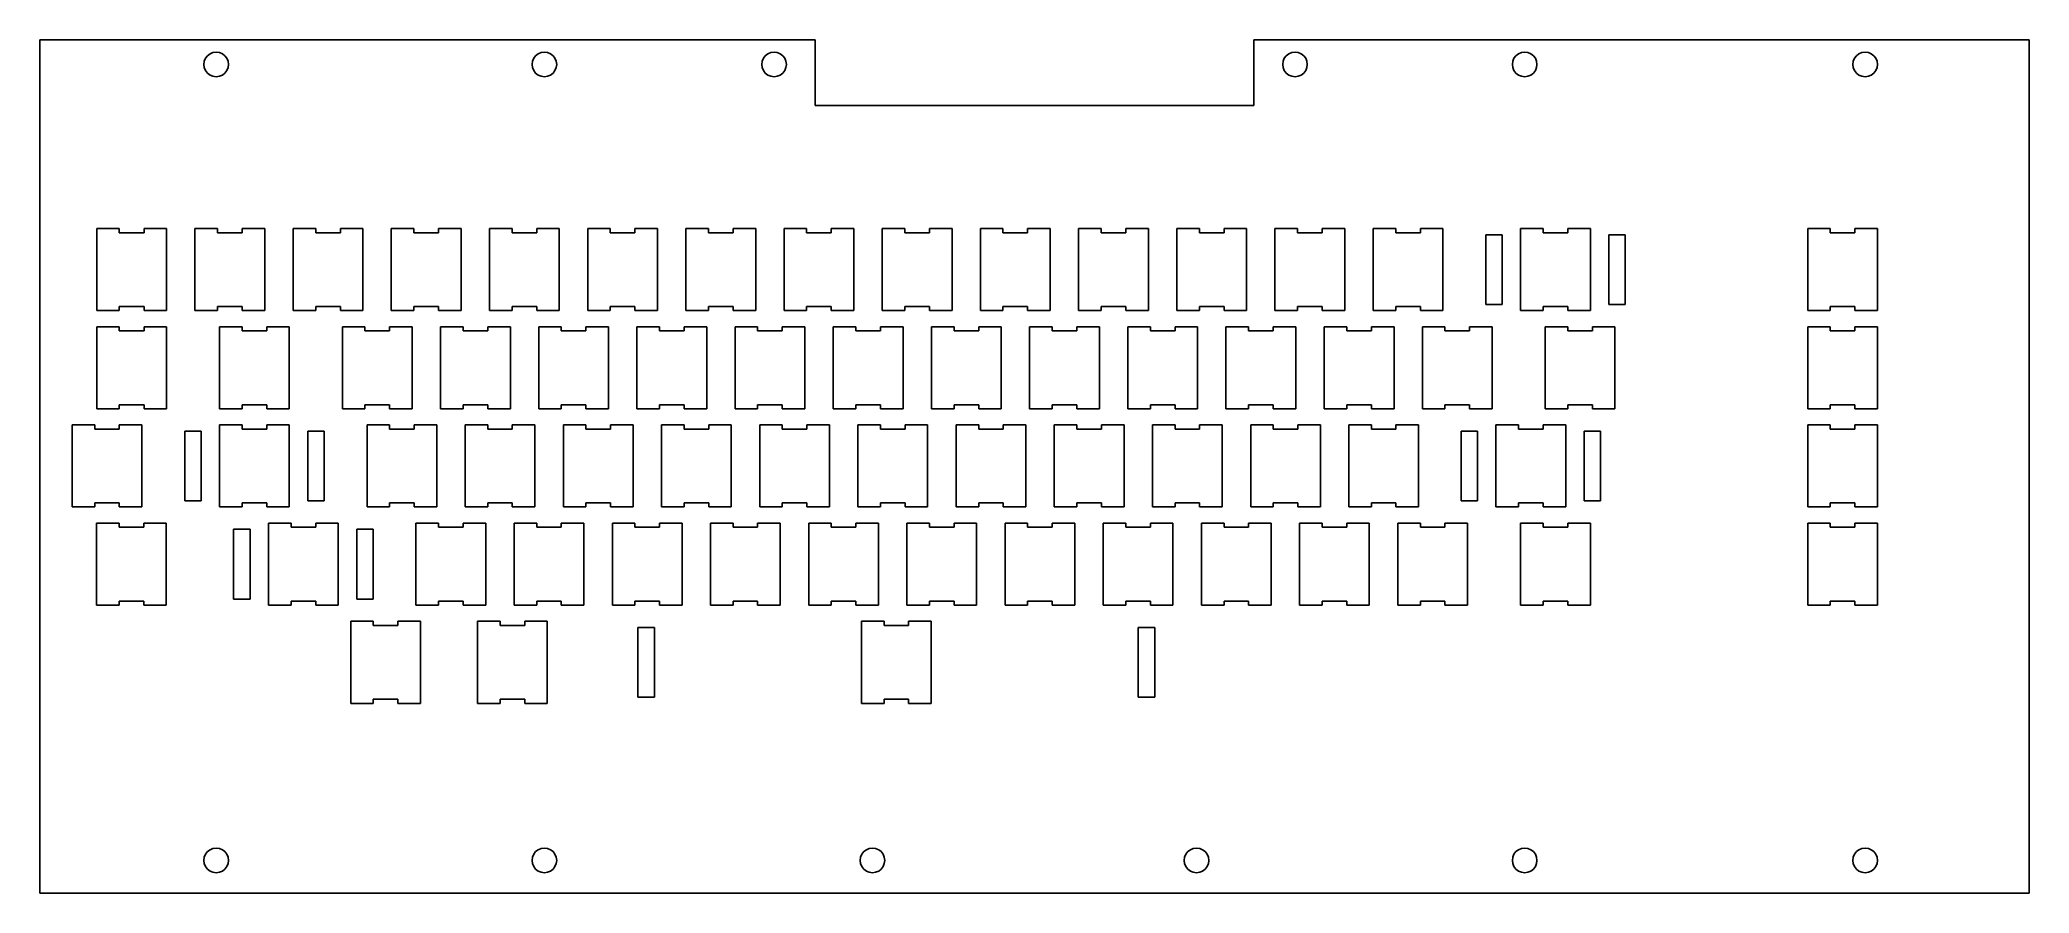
# Model space of a CAD drawing. Extents: x -8.5 to 6.7, y -2.9 to 3.6.
import ezdxf

# ---------------------------------------------------------------- set-up
doc = ezdxf.new("R2010")
doc.units = 0
doc.header["$MEASUREMENT"] = 0
doc.layers.get('0').update_dxf_attribs({"linetype": 'CONTINUOUS'})

msp = doc.modelspace()

# ---------------------------------------------------------------- linework, layer by layer
for p, q in [((-8.469, 3.594), (-8.469, -2.906)), ((-8.469, 3.594), (-2.563, 3.594)), ((-7.172, 3.488), (-7.192, 3.473)), ((-7.15, 3.497), (-7.172, 3.488)), ((-7.125, 3.5), (-7.15, 3.497)), ((-7.101, 3.497), (-7.125, 3.5)), ((-7.078, 3.488), (-7.101, 3.497)), ((-7.059, 3.473), (-7.078, 3.488)), ((-4.672, 3.488), (-4.692, 3.473)), ((-4.65, 3.497), (-4.672, 3.488)), ((-4.625, 3.5), (-4.65, 3.497)), ((-4.601, 3.497), (-4.625, 3.5)), ((-4.578, 3.488), (-4.601, 3.497)), ((-4.559, 3.473), (-4.578, 3.488)), ((-2.922, 3.488), (-2.942, 3.473)), ((-2.9, 3.497), (-2.922, 3.488)), ((-2.875, 3.5), (-2.9, 3.497)), ((-2.851, 3.497), (-2.875, 3.5)), ((-2.828, 3.488), (-2.851, 3.497)), ((-2.809, 3.473), (-2.828, 3.488)), ((-2.563, 3.594), (-2.563, 3.094)), ((0.781, 3.594), (0.781, 3.094)), ((6.687, 3.594), (0.781, 3.594)), ((1.047, 3.488), (1.027, 3.473)), ((1.069, 3.497), (1.047, 3.488)), ((1.094, 3.5), (1.069, 3.497)), ((1.118, 3.497), (1.094, 3.5)), ((1.14, 3.488), (1.118, 3.497)), ((1.16, 3.473), (1.14, 3.488)), ((2.797, 3.488), (2.777, 3.473)), ((2.819, 3.497), (2.797, 3.488)), ((2.844, 3.5), (2.819, 3.497)), ((2.868, 3.497), (2.844, 3.5)), ((2.89, 3.488), (2.868, 3.497)), ((2.91, 3.473), (2.89, 3.488)), ((5.39, 3.488), (5.371, 3.473)), ((5.413, 3.497), (5.39, 3.488)), ((5.437, 3.5), (5.413, 3.497)), ((5.462, 3.497), (5.437, 3.5)), ((5.484, 3.488), (5.462, 3.497)), ((5.504, 3.473), (5.484, 3.488)), ((6.687, -2.906), (6.687, 3.594)), ((-7.216, 3.431), (-7.219, 3.407)), ((-7.219, 3.407), (-7.216, 3.382)), ((-7.206, 3.454), (-7.216, 3.431)), ((-7.216, 3.382), (-7.206, 3.36)), ((-7.192, 3.473), (-7.206, 3.454)), ((-7.206, 3.36), (-7.192, 3.34)), ((-7.192, 3.34), (-7.172, 3.326)), ((-7.078, 3.326), (-7.059, 3.34)), ((-7.044, 3.454), (-7.059, 3.473)), ((-7.059, 3.34), (-7.044, 3.36)), ((-7.035, 3.431), (-7.044, 3.454)), ((-7.044, 3.36), (-7.035, 3.382)), ((-7.031, 3.407), (-7.035, 3.431)), ((-7.035, 3.382), (-7.031, 3.407)), ((-4.716, 3.431), (-4.719, 3.407)), ((-4.719, 3.407), (-4.716, 3.382)), ((-4.706, 3.454), (-4.716, 3.431)), ((-4.716, 3.382), (-4.706, 3.36)), ((-4.692, 3.473), (-4.706, 3.454)), ((-4.706, 3.36), (-4.692, 3.34)), ((-4.692, 3.34), (-4.672, 3.326)), ((-4.578, 3.326), (-4.559, 3.34)), ((-4.544, 3.454), (-4.559, 3.473)), ((-4.559, 3.34), (-4.544, 3.36)), ((-4.535, 3.431), (-4.544, 3.454)), ((-4.544, 3.36), (-4.535, 3.382)), ((-4.531, 3.407), (-4.535, 3.431)), ((-4.535, 3.382), (-4.531, 3.407)), ((-2.966, 3.431), (-2.969, 3.407)), ((-2.969, 3.407), (-2.966, 3.382)), ((-2.956, 3.454), (-2.966, 3.431)), ((-2.966, 3.382), (-2.956, 3.36)), ((-2.942, 3.473), (-2.956, 3.454)), ((-2.956, 3.36), (-2.942, 3.34)), ((-2.942, 3.34), (-2.922, 3.326)), ((-2.828, 3.326), (-2.809, 3.34)), ((-2.794, 3.454), (-2.809, 3.473)), ((-2.809, 3.34), (-2.794, 3.36)), ((-2.785, 3.431), (-2.794, 3.454)), ((-2.794, 3.36), (-2.785, 3.382)), ((-2.781, 3.407), (-2.785, 3.431)), ((-2.785, 3.382), (-2.781, 3.407)), ((1.003, 3.431), (1, 3.407)), ((1, 3.407), (1.003, 3.382)), ((1.012, 3.454), (1.003, 3.431)), ((1.003, 3.382), (1.012, 3.36)), ((1.027, 3.473), (1.012, 3.454)), ((1.012, 3.36), (1.027, 3.34)), ((1.027, 3.34), (1.047, 3.326)), ((1.14, 3.326), (1.16, 3.34)), ((1.175, 3.454), (1.16, 3.473)), ((1.16, 3.34), (1.175, 3.36)), ((1.184, 3.431), (1.175, 3.454)), ((1.175, 3.36), (1.184, 3.382)), ((1.187, 3.407), (1.184, 3.431)), ((1.184, 3.382), (1.187, 3.407)), ((2.753, 3.431), (2.75, 3.407)), ((2.75, 3.407), (2.753, 3.382)), ((2.762, 3.454), (2.753, 3.431)), ((2.753, 3.382), (2.762, 3.36)), ((2.777, 3.473), (2.762, 3.454)), ((2.762, 3.36), (2.777, 3.34)), ((2.777, 3.34), (2.797, 3.326)), ((2.89, 3.326), (2.91, 3.34)), ((2.925, 3.454), (2.91, 3.473)), ((2.91, 3.34), (2.925, 3.36)), ((2.934, 3.431), (2.925, 3.454)), ((2.925, 3.36), (2.934, 3.382)), ((2.937, 3.407), (2.934, 3.431)), ((2.934, 3.382), (2.937, 3.407)), ((5.347, 3.431), (5.344, 3.407)), ((5.344, 3.407), (5.347, 3.382)), ((5.356, 3.454), (5.347, 3.431)), ((5.347, 3.382), (5.356, 3.36)), ((5.371, 3.473), (5.356, 3.454)), ((5.356, 3.36), (5.371, 3.34)), ((5.371, 3.34), (5.39, 3.326)), ((5.484, 3.326), (5.504, 3.34)), ((5.518, 3.454), (5.504, 3.473)), ((5.504, 3.34), (5.518, 3.36)), ((5.528, 3.431), (5.518, 3.454)), ((5.518, 3.36), (5.528, 3.382)), ((5.531, 3.407), (5.528, 3.431)), ((5.528, 3.382), (5.531, 3.407)), ((-7.172, 3.326), (-7.15, 3.316)), ((-7.15, 3.316), (-7.125, 3.313)), ((-7.125, 3.313), (-7.101, 3.316)), ((-7.101, 3.316), (-7.078, 3.326)), ((-4.672, 3.326), (-4.65, 3.316)), ((-4.65, 3.316), (-4.625, 3.313)), ((-4.625, 3.313), (-4.601, 3.316)), ((-4.601, 3.316), (-4.578, 3.326)), ((-2.922, 3.326), (-2.9, 3.316)), ((-2.9, 3.316), (-2.875, 3.313)), ((-2.875, 3.313), (-2.851, 3.316)), ((-2.851, 3.316), (-2.828, 3.326)), ((1.047, 3.326), (1.069, 3.316)), ((1.069, 3.316), (1.094, 3.313)), ((1.094, 3.313), (1.118, 3.316)), ((1.118, 3.316), (1.14, 3.326)), ((2.797, 3.326), (2.819, 3.316)), ((2.819, 3.316), (2.844, 3.313)), ((2.844, 3.313), (2.868, 3.316)), ((2.868, 3.316), (2.89, 3.326)), ((5.39, 3.326), (5.413, 3.316)), ((5.413, 3.316), (5.437, 3.313)), ((5.437, 3.313), (5.462, 3.316)), ((5.462, 3.316), (5.484, 3.326)), ((0.781, 3.094), (-2.563, 3.094)), ((-8.035, 2.157), (-7.863, 2.157)), ((-8.035, 1.532), (-8.035, 2.157)), ((-7.863, 2.125), (-7.863, 2.157)), ((-7.675, 2.125), (-7.863, 2.125)), ((-7.675, 2.125), (-7.675, 2.157)), ((-7.675, 2.157), (-7.503, 2.157)), ((-7.503, 2.157), (-7.503, 1.532)), ((-7.287, 1.532), (-7.287, 2.157)), ((-7.287, 2.157), (-7.115, 2.157)), ((-7.115, 2.125), (-7.115, 2.157)), ((-6.927, 2.125), (-7.115, 2.125)), ((-6.927, 2.125), (-6.927, 2.157)), ((-6.927, 2.157), (-6.755, 2.157)), ((-6.755, 2.157), (-6.755, 1.532)), ((-6.539, 2.157), (-6.367, 2.157)), ((-6.539, 1.532), (-6.539, 2.157)), ((-6.367, 2.125), (-6.367, 2.157)), ((-6.179, 2.125), (-6.367, 2.125)), ((-6.179, 2.125), (-6.179, 2.157)), ((-6.179, 2.157), (-6.007, 2.157)), ((-6.007, 2.157), (-6.007, 1.532)), ((-5.791, 1.532), (-5.791, 2.157)), ((-5.791, 2.157), (-5.619, 2.157)), ((-5.619, 2.125), (-5.619, 2.157)), ((-5.431, 2.125), (-5.619, 2.125)), ((-5.431, 2.125), (-5.431, 2.157)), ((-5.431, 2.157), (-5.259, 2.157)), ((-5.259, 2.157), (-5.259, 1.532)), ((-5.043, 1.532), (-5.043, 2.157)), ((-5.043, 2.157), (-4.871, 2.157)), ((-4.871, 2.125), (-4.871, 2.157)), ((-4.683, 2.125), (-4.871, 2.125)), ((-4.683, 2.125), (-4.683, 2.157)), ((-4.683, 2.157), (-4.511, 2.157)), ((-4.511, 2.157), (-4.511, 1.532)), ((-4.295, 1.532), (-4.295, 2.157)), ((-4.295, 2.157), (-4.123, 2.157)), ((-4.123, 2.125), (-4.123, 2.157)), ((-3.935, 2.125), (-4.123, 2.125)), ((-3.935, 2.157), (-3.763, 2.157)), ((-3.935, 2.125), (-3.935, 2.157)), ((-3.763, 2.157), (-3.763, 1.532)), ((-3.547, 1.532), (-3.547, 2.157)), ((-3.547, 2.157), (-3.375, 2.157)), ((-3.375, 2.125), (-3.375, 2.157)), ((-3.187, 2.125), (-3.375, 2.125)), ((-3.187, 2.157), (-3.015, 2.157)), ((-3.187, 2.125), (-3.187, 2.157)), ((-3.015, 2.157), (-3.015, 1.532)), ((-2.799, 1.532), (-2.799, 2.157)), ((-2.799, 2.157), (-2.627, 2.157)), ((-2.627, 2.125), (-2.627, 2.157)), ((-2.439, 2.125), (-2.627, 2.125)), ((-2.439, 2.125), (-2.439, 2.157)), ((-2.439, 2.157), (-2.267, 2.157)), ((-2.267, 2.157), (-2.267, 1.532)), ((-2.051, 1.532), (-2.051, 2.157)), ((-2.051, 2.157), (-1.879, 2.157)), ((-1.879, 2.125), (-1.879, 2.157)), ((-1.691, 2.125), (-1.879, 2.125)), ((-1.691, 2.157), (-1.519, 2.157)), ((-1.691, 2.125), (-1.691, 2.157)), ((-1.519, 2.157), (-1.519, 1.532)), ((-1.303, 1.532), (-1.303, 2.157)), ((-1.303, 2.157), (-1.131, 2.157)), ((-1.131, 2.125), (-1.131, 2.157)), ((-0.943, 2.125), (-1.131, 2.125)), ((-0.943, 2.157), (-0.771, 2.157)), ((-0.943, 2.125), (-0.943, 2.157)), ((-0.771, 2.157), (-0.771, 1.532)), ((-0.555, 2.157), (-0.383, 2.157)), ((-0.555, 1.532), (-0.555, 2.157)), ((-0.383, 2.125), (-0.383, 2.157)), ((-0.195, 2.125), (-0.383, 2.125)), ((-0.195, 2.125), (-0.195, 2.157)), ((-0.195, 2.157), (-0.023, 2.157)), ((-0.023, 2.157), (-0.023, 1.532)), ((0.193, 1.532), (0.193, 2.157)), ((0.193, 2.157), (0.365, 2.157)), ((0.365, 2.125), (0.365, 2.157)), ((0.553, 2.125), (0.365, 2.125)), ((0.553, 2.125), (0.553, 2.157)), ((0.553, 2.157), (0.725, 2.157)), ((0.725, 2.157), (0.725, 1.532)), ((0.941, 1.532), (0.941, 2.157)), ((0.941, 2.157), (1.113, 2.157)), ((1.113, 2.125), (1.113, 2.157)), ((1.301, 2.125), (1.113, 2.125)), ((1.301, 2.157), (1.473, 2.157)), ((1.301, 2.125), (1.301, 2.157)), ((1.473, 2.157), (1.473, 1.532)), ((1.689, 1.532), (1.689, 2.157)), ((1.689, 2.157), (1.861, 2.157)), ((1.861, 2.125), (1.861, 2.157)), ((2.049, 2.125), (1.861, 2.125)), ((2.049, 2.125), (2.049, 2.157)), ((2.049, 2.157), (2.221, 2.157)), ((2.221, 2.157), (2.221, 1.532)), ((2.812, 1.532), (2.812, 2.157)), ((2.812, 2.157), (2.984, 2.157)), ((2.984, 2.125), (2.984, 2.157)), ((3.172, 2.125), (2.984, 2.125)), ((3.172, 2.125), (3.172, 2.157)), ((3.172, 2.157), (3.344, 2.157)), ((3.344, 2.157), (3.344, 1.532)), ((5, 2.157), (5.172, 2.157)), ((5, 1.532), (5, 2.157)), ((5.172, 2.125), (5.172, 2.157)), ((5.359, 2.125), (5.172, 2.125)), ((5.359, 2.125), (5.359, 2.157)), ((5.359, 2.157), (5.531, 2.157)), ((5.531, 2.157), (5.531, 1.532)), ((2.547, 2.11), (2.547, 1.579)), ((2.672, 2.11), (2.547, 2.11)), ((2.672, 1.579), (2.672, 2.11)), ((3.484, 2.11), (3.484, 1.579)), ((3.609, 2.11), (3.484, 2.11)), ((3.609, 1.579), (3.609, 2.11)), ((-7.863, 1.532), (-8.035, 1.532)), ((-7.863, 1.563), (-7.675, 1.563)), ((-7.863, 1.563), (-7.863, 1.532)), ((-7.675, 1.563), (-7.675, 1.532)), ((-7.503, 1.532), (-7.675, 1.532)), ((-7.115, 1.532), (-7.287, 1.532)), ((-7.115, 1.563), (-7.115, 1.532)), ((-7.115, 1.563), (-6.927, 1.563)), ((-6.927, 1.563), (-6.927, 1.532)), ((-6.755, 1.532), (-6.927, 1.532)), ((-6.367, 1.532), (-6.539, 1.532)), ((-6.367, 1.563), (-6.367, 1.532)), ((-6.367, 1.563), (-6.179, 1.563)), ((-6.179, 1.563), (-6.179, 1.532)), ((-6.007, 1.532), (-6.179, 1.532)), ((-5.619, 1.532), (-5.791, 1.532)), ((-5.619, 1.563), (-5.431, 1.563)), ((-5.619, 1.563), (-5.619, 1.532)), ((-5.431, 1.563), (-5.431, 1.532)), ((-5.259, 1.532), (-5.431, 1.532)), ((-4.871, 1.532), (-5.043, 1.532)), ((-4.871, 1.563), (-4.683, 1.563)), ((-4.871, 1.563), (-4.871, 1.532)), ((-4.683, 1.563), (-4.683, 1.532)), ((-4.511, 1.532), (-4.683, 1.532)), ((-4.123, 1.532), (-4.295, 1.532)), ((-4.123, 1.563), (-3.935, 1.563)), ((-4.123, 1.563), (-4.123, 1.532)), ((-3.935, 1.563), (-3.935, 1.532)), ((-3.763, 1.532), (-3.935, 1.532)), ((-3.375, 1.532), (-3.547, 1.532)), ((-3.375, 1.563), (-3.187, 1.563)), ((-3.375, 1.563), (-3.375, 1.532)), ((-3.187, 1.563), (-3.187, 1.532)), ((-3.015, 1.532), (-3.187, 1.532)), ((-2.627, 1.532), (-2.799, 1.532)), ((-2.627, 1.563), (-2.439, 1.563)), ((-2.627, 1.563), (-2.627, 1.532)), ((-2.439, 1.563), (-2.439, 1.532)), ((-2.267, 1.532), (-2.439, 1.532)), ((-1.879, 1.532), (-2.051, 1.532)), ((-1.879, 1.563), (-1.879, 1.532)), ((-1.879, 1.563), (-1.691, 1.563)), ((-1.691, 1.563), (-1.691, 1.532)), ((-1.519, 1.532), (-1.691, 1.532)), ((-1.131, 1.532), (-1.303, 1.532)), ((-1.131, 1.563), (-0.943, 1.563)), ((-1.131, 1.563), (-1.131, 1.532)), ((-0.943, 1.563), (-0.943, 1.532)), ((-0.771, 1.532), (-0.943, 1.532)), ((-0.383, 1.532), (-0.555, 1.532)), ((-0.383, 1.563), (-0.195, 1.563)), ((-0.383, 1.563), (-0.383, 1.532)), ((-0.195, 1.563), (-0.195, 1.532)), ((-0.023, 1.532), (-0.195, 1.532)), ((0.365, 1.532), (0.193, 1.532)), ((0.365, 1.563), (0.553, 1.563)), ((0.365, 1.563), (0.365, 1.532)), ((0.553, 1.563), (0.553, 1.532)), ((0.725, 1.532), (0.553, 1.532)), ((1.113, 1.532), (0.941, 1.532)), ((1.113, 1.563), (1.301, 1.563)), ((1.113, 1.563), (1.113, 1.532)), ((1.301, 1.563), (1.301, 1.532)), ((1.473, 1.532), (1.301, 1.532)), ((1.861, 1.532), (1.689, 1.532)), ((1.861, 1.563), (1.861, 1.532)), ((1.861, 1.563), (2.049, 1.563)), ((2.049, 1.563), (2.049, 1.532)), ((2.221, 1.532), (2.049, 1.532)), ((2.547, 1.579), (2.672, 1.579)), ((2.984, 1.532), (2.812, 1.532)), ((2.984, 1.563), (3.172, 1.563)), ((2.984, 1.563), (2.984, 1.532)), ((3.172, 1.563), (3.172, 1.532)), ((3.344, 1.532), (3.172, 1.532)), ((3.484, 1.579), (3.609, 1.579)), ((5.172, 1.532), (5, 1.532)), ((5.172, 1.563), (5.172, 1.532)), ((5.172, 1.563), (5.359, 1.563)), ((5.359, 1.563), (5.359, 1.532)), ((5.531, 1.532), (5.359, 1.532)), ((-8.035, 1.409), (-7.863, 1.409)), ((-8.035, 0.784), (-8.035, 1.409)), ((-7.863, 1.377), (-7.863, 1.409)), ((-7.675, 1.377), (-7.863, 1.377)), ((-7.675, 1.377), (-7.675, 1.409)), ((-7.675, 1.409), (-7.503, 1.409)), ((-7.503, 1.409), (-7.503, 0.784)), ((-7.099, 1.409), (-6.927, 1.409)), ((-7.099, 0.784), (-7.099, 1.409)), ((-6.927, 1.377), (-6.927, 1.409)), ((-6.74, 1.377), (-6.927, 1.377)), ((-6.74, 1.409), (-6.568, 1.409)), ((-6.74, 1.377), (-6.74, 1.409)), ((-6.568, 1.409), (-6.568, 0.784)), ((-6.164, 0.784), (-6.164, 1.409)), ((-6.164, 1.409), (-5.992, 1.409)), ((-5.992, 1.377), (-5.992, 1.409)), ((-5.804, 1.377), (-5.992, 1.377)), ((-5.804, 1.377), (-5.804, 1.409)), ((-5.804, 1.409), (-5.632, 1.409)), ((-5.632, 1.409), (-5.632, 0.784)), ((-5.416, 0.784), (-5.416, 1.409)), ((-5.416, 1.409), (-5.244, 1.409)), ((-5.244, 1.377), (-5.244, 1.409)), ((-5.056, 1.377), (-5.244, 1.377)), ((-5.056, 1.377), (-5.056, 1.409)), ((-5.056, 1.409), (-4.884, 1.409)), ((-4.884, 1.409), (-4.884, 0.784)), ((-4.668, 0.784), (-4.668, 1.409)), ((-4.668, 1.409), (-4.496, 1.409)), ((-4.496, 1.377), (-4.496, 1.409)), ((-4.308, 1.377), (-4.496, 1.377)), ((-4.308, 1.377), (-4.308, 1.409)), ((-4.308, 1.409), (-4.136, 1.409)), ((-4.136, 1.409), (-4.136, 0.784)), ((-3.92, 0.784), (-3.92, 1.409)), ((-3.92, 1.409), (-3.748, 1.409)), ((-3.748, 1.377), (-3.748, 1.409)), ((-3.56, 1.377), (-3.748, 1.377)), ((-3.56, 1.409), (-3.388, 1.409)), ((-3.56, 1.377), (-3.56, 1.409)), ((-3.388, 1.409), (-3.388, 0.784)), ((-3.172, 0.784), (-3.172, 1.409)), ((-3.172, 1.409), (-3, 1.409)), ((-3, 1.377), (-3, 1.409)), ((-2.812, 1.377), (-3, 1.377)), ((-2.812, 1.377), (-2.812, 1.409)), ((-2.812, 1.409), (-2.64, 1.409)), ((-2.64, 1.409), (-2.64, 0.784)), ((-2.424, 0.784), (-2.424, 1.409)), ((-2.424, 1.409), (-2.252, 1.409)), ((-2.252, 1.377), (-2.252, 1.409)), ((-2.064, 1.377), (-2.252, 1.377)), ((-2.064, 1.377), (-2.064, 1.409)), ((-2.064, 1.409), (-1.892, 1.409)), ((-1.892, 1.409), (-1.892, 0.784)), ((-1.676, 1.409), (-1.504, 1.409)), ((-1.676, 0.784), (-1.676, 1.409)), ((-1.504, 1.377), (-1.504, 1.409)), ((-1.316, 1.377), (-1.504, 1.377)), ((-1.316, 1.377), (-1.316, 1.409)), ((-1.316, 1.409), (-1.144, 1.409)), ((-1.144, 1.409), (-1.144, 0.784)), ((-0.928, 0.784), (-0.928, 1.409)), ((-0.928, 1.409), (-0.756, 1.409)), ((-0.756, 1.377), (-0.756, 1.409)), ((-0.568, 1.377), (-0.756, 1.377)), ((-0.568, 1.377), (-0.568, 1.409)), ((-0.568, 1.409), (-0.396, 1.409)), ((-0.396, 1.409), (-0.396, 0.784)), ((-0.18, 0.784), (-0.18, 1.409)), ((-0.18, 1.409), (-0.008, 1.409)), ((-0.008, 1.377), (-0.008, 1.409)), ((0.18, 1.377), (-0.008, 1.377)), ((0.18, 1.377), (0.18, 1.409)), ((0.18, 1.409), (0.352, 1.409)), ((0.352, 1.409), (0.352, 0.784)), ((0.568, 0.784), (0.568, 1.409)), ((0.568, 1.409), (0.74, 1.409)), ((0.74, 1.377), (0.74, 1.409)), ((0.928, 1.377), (0.74, 1.377)), ((0.928, 1.377), (0.928, 1.409)), ((0.928, 1.409), (1.1, 1.409)), ((1.1, 1.409), (1.1, 0.784)), ((1.316, 0.784), (1.316, 1.409)), ((1.316, 1.409), (1.488, 1.409)), ((1.488, 1.377), (1.488, 1.409)), ((1.676, 1.377), (1.488, 1.377)), ((1.676, 1.409), (1.848, 1.409)), ((1.676, 1.377), (1.676, 1.409)), ((1.848, 1.409), (1.848, 0.784)), ((2.064, 0.784), (2.064, 1.409)), ((2.064, 1.409), (2.236, 1.409)), ((2.236, 1.377), (2.236, 1.409)), ((2.424, 1.377), (2.236, 1.377)), ((2.424, 1.409), (2.596, 1.409)), ((2.424, 1.377), (2.424, 1.409)), ((2.596, 1.409), (2.596, 0.784)), ((3, 1.409), (3.172, 1.409)), ((3, 0.784), (3, 1.409)), ((3.172, 1.377), (3.172, 1.409)), ((3.359, 1.377), (3.172, 1.377)), ((3.359, 1.377), (3.359, 1.409)), ((3.359, 1.409), (3.531, 1.409)), ((3.531, 1.409), (3.531, 0.784)), ((5, 1.409), (5.172, 1.409)), ((5, 0.784), (5, 1.409)), ((5.172, 1.377), (5.172, 1.409)), ((5.359, 1.377), (5.172, 1.377)), ((5.359, 1.377), (5.359, 1.409)), ((5.359, 1.409), (5.531, 1.409)), ((5.531, 1.409), (5.531, 0.784)), ((-7.863, 0.784), (-8.035, 0.784)), ((-7.863, 0.815), (-7.863, 0.784)), ((-7.863, 0.815), (-7.675, 0.815)), ((-7.675, 0.815), (-7.675, 0.784)), ((-7.503, 0.784), (-7.675, 0.784)), ((-6.927, 0.784), (-7.099, 0.784)), ((-6.927, 0.815), (-6.927, 0.784)), ((-6.927, 0.815), (-6.74, 0.815)), ((-6.74, 0.815), (-6.74, 0.784)), ((-6.568, 0.784), (-6.74, 0.784)), ((-5.992, 0.784), (-6.164, 0.784)), ((-5.992, 0.815), (-5.992, 0.784)), ((-5.992, 0.815), (-5.804, 0.815)), ((-5.804, 0.815), (-5.804, 0.784)), ((-5.632, 0.784), (-5.804, 0.784)), ((-5.244, 0.784), (-5.416, 0.784)), ((-5.244, 0.815), (-5.056, 0.815)), ((-5.244, 0.815), (-5.244, 0.784)), ((-5.056, 0.815), (-5.056, 0.784)), ((-4.884, 0.784), (-5.056, 0.784)), ((-4.496, 0.784), (-4.668, 0.784)), ((-4.496, 0.815), (-4.308, 0.815)), ((-4.496, 0.815), (-4.496, 0.784)), ((-4.308, 0.815), (-4.308, 0.784)), ((-4.136, 0.784), (-4.308, 0.784)), ((-3.748, 0.784), (-3.92, 0.784)), ((-3.748, 0.815), (-3.748, 0.784)), ((-3.748, 0.815), (-3.56, 0.815)), ((-3.56, 0.815), (-3.56, 0.784)), ((-3.388, 0.784), (-3.56, 0.784)), ((-3, 0.784), (-3.172, 0.784)), ((-3, 0.815), (-2.812, 0.815)), ((-3, 0.815), (-3, 0.784)), ((-2.812, 0.815), (-2.812, 0.784)), ((-2.64, 0.784), (-2.812, 0.784)), ((-2.252, 0.784), (-2.424, 0.784)), ((-2.252, 0.815), (-2.064, 0.815)), ((-2.252, 0.815), (-2.252, 0.784)), ((-2.064, 0.815), (-2.064, 0.784)), ((-1.892, 0.784), (-2.064, 0.784)), ((-1.504, 0.784), (-1.676, 0.784)), ((-1.504, 0.815), (-1.316, 0.815)), ((-1.504, 0.815), (-1.504, 0.784)), ((-1.316, 0.815), (-1.316, 0.784)), ((-1.144, 0.784), (-1.316, 0.784)), ((-0.756, 0.784), (-0.928, 0.784)), ((-0.756, 0.815), (-0.568, 0.815)), ((-0.756, 0.815), (-0.756, 0.784)), ((-0.568, 0.815), (-0.568, 0.784)), ((-0.396, 0.784), (-0.568, 0.784)), ((-0.008, 0.784), (-0.18, 0.784)), ((-0.008, 0.815), (-0.008, 0.784)), ((-0.008, 0.815), (0.18, 0.815)), ((0.18, 0.815), (0.18, 0.784)), ((0.352, 0.784), (0.18, 0.784)), ((0.74, 0.784), (0.568, 0.784)), ((0.74, 0.815), (0.928, 0.815)), ((0.74, 0.815), (0.74, 0.784)), ((0.928, 0.815), (0.928, 0.784)), ((1.1, 0.784), (0.928, 0.784)), ((1.488, 0.784), (1.316, 0.784)), ((1.488, 0.815), (1.676, 0.815)), ((1.488, 0.815), (1.488, 0.784)), ((1.676, 0.815), (1.676, 0.784)), ((1.848, 0.784), (1.676, 0.784)), ((2.236, 0.784), (2.064, 0.784)), ((2.236, 0.815), (2.236, 0.784)), ((2.424, 0.815), (2.236, 0.815)), ((2.424, 0.815), (2.424, 0.784)), ((2.596, 0.784), (2.424, 0.784)), ((3.172, 0.784), (3, 0.784)), ((3.172, 0.815), (3.172, 0.784)), ((3.172, 0.815), (3.359, 0.815)), ((3.359, 0.815), (3.359, 0.784)), ((3.531, 0.784), (3.359, 0.784)), ((5.172, 0.784), (5, 0.784)), ((5.172, 0.815), (5.359, 0.815)), ((5.172, 0.815), (5.172, 0.784)), ((5.359, 0.815), (5.359, 0.784)), ((5.531, 0.784), (5.359, 0.784)), ((-8.222, 0.036), (-8.222, 0.661)), ((-8.222, 0.661), (-8.05, 0.661)), ((-8.05, 0.629), (-8.05, 0.661)), ((-7.863, 0.629), (-8.05, 0.629)), ((-7.863, 0.661), (-7.691, 0.661)), ((-7.863, 0.629), (-7.863, 0.661)), ((-7.691, 0.661), (-7.691, 0.036)), ((-7.365, 0.614), (-7.365, 0.083)), ((-7.24, 0.614), (-7.365, 0.614)), ((-7.24, 0.083), (-7.24, 0.614)), ((-7.099, 0.661), (-6.927, 0.661)), ((-7.099, 0.036), (-7.099, 0.661)), ((-6.927, 0.629), (-6.927, 0.661)), ((-6.74, 0.629), (-6.927, 0.629)), ((-6.74, 0.661), (-6.568, 0.661)), ((-6.74, 0.629), (-6.74, 0.661)), ((-6.568, 0.661), (-6.568, 0.036)), ((-6.302, 0.614), (-6.427, 0.614)), ((-6.427, 0.614), (-6.427, 0.083)), ((-6.302, 0.083), (-6.302, 0.614)), ((-5.976, 0.036), (-5.976, 0.661)), ((-5.976, 0.661), (-5.804, 0.661)), ((-5.804, 0.629), (-5.804, 0.661)), ((-5.617, 0.629), (-5.804, 0.629)), ((-5.617, 0.629), (-5.617, 0.661)), ((-5.617, 0.661), (-5.445, 0.661)), ((-5.445, 0.661), (-5.445, 0.036)), ((-5.228, 0.661), (-5.056, 0.661)), ((-5.228, 0.036), (-5.228, 0.661)), ((-5.056, 0.629), (-5.056, 0.661)), ((-4.869, 0.629), (-5.056, 0.629)), ((-4.869, 0.629), (-4.869, 0.661)), ((-4.869, 0.661), (-4.697, 0.661)), ((-4.697, 0.661), (-4.697, 0.036)), ((-4.48, 0.661), (-4.308, 0.661)), ((-4.48, 0.036), (-4.48, 0.661)), ((-4.308, 0.629), (-4.308, 0.661)), ((-4.121, 0.629), (-4.308, 0.629)), ((-4.121, 0.629), (-4.121, 0.661)), ((-4.121, 0.661), (-3.949, 0.661)), ((-3.949, 0.661), (-3.949, 0.036)), ((-3.732, 0.036), (-3.732, 0.661)), ((-3.732, 0.661), (-3.56, 0.661)), ((-3.56, 0.629), (-3.56, 0.661)), ((-3.373, 0.629), (-3.56, 0.629)), ((-3.373, 0.661), (-3.201, 0.661)), ((-3.373, 0.629), (-3.373, 0.661)), ((-3.201, 0.661), (-3.201, 0.036)), ((-2.984, 0.661), (-2.812, 0.661)), ((-2.984, 0.036), (-2.984, 0.661)), ((-2.812, 0.629), (-2.812, 0.661)), ((-2.625, 0.629), (-2.812, 0.629)), ((-2.625, 0.629), (-2.625, 0.661)), ((-2.625, 0.661), (-2.453, 0.661)), ((-2.453, 0.661), (-2.453, 0.036)), ((-2.236, 0.036), (-2.236, 0.661)), ((-2.236, 0.661), (-2.064, 0.661)), ((-2.064, 0.629), (-2.064, 0.661)), ((-1.877, 0.629), (-2.064, 0.629)), ((-1.877, 0.629), (-1.877, 0.661)), ((-1.877, 0.661), (-1.705, 0.661)), ((-1.705, 0.661), (-1.705, 0.036)), ((-1.488, 0.661), (-1.316, 0.661)), ((-1.488, 0.036), (-1.488, 0.661)), ((-1.316, 0.629), (-1.316, 0.661)), ((-1.129, 0.629), (-1.316, 0.629)), ((-1.129, 0.629), (-1.129, 0.661)), ((-1.129, 0.661), (-0.957, 0.661)), ((-0.957, 0.661), (-0.957, 0.036)), ((-0.74, 0.661), (-0.568, 0.661)), ((-0.74, 0.036), (-0.74, 0.661)), ((-0.568, 0.629), (-0.568, 0.661)), ((-0.381, 0.629), (-0.568, 0.629)), ((-0.381, 0.661), (-0.209, 0.661)), ((-0.381, 0.629), (-0.381, 0.661)), ((-0.209, 0.661), (-0.209, 0.036)), ((0.008, 0.661), (0.18, 0.661)), ((0.008, 0.036), (0.008, 0.661)), ((0.18, 0.629), (0.18, 0.661)), ((0.367, 0.629), (0.18, 0.629)), ((0.367, 0.629), (0.367, 0.661)), ((0.367, 0.661), (0.539, 0.661)), ((0.539, 0.661), (0.539, 0.036)), ((0.756, 0.036), (0.756, 0.661)), ((0.756, 0.661), (0.928, 0.661)), ((0.928, 0.629), (0.928, 0.661)), ((1.115, 0.629), (0.928, 0.629)), ((1.115, 0.629), (1.115, 0.661)), ((1.115, 0.661), (1.287, 0.661)), ((1.287, 0.661), (1.287, 0.036)), ((1.504, 0.661), (1.676, 0.661)), ((1.504, 0.036), (1.504, 0.661)), ((1.676, 0.629), (1.676, 0.661)), ((1.863, 0.629), (1.676, 0.629)), ((1.863, 0.661), (2.035, 0.661)), ((1.863, 0.629), (1.863, 0.661)), ((2.035, 0.661), (2.035, 0.036)), ((2.359, 0.614), (2.359, 0.083)), ((2.484, 0.614), (2.359, 0.614)), ((2.484, 0.083), (2.484, 0.614)), ((2.625, 0.661), (2.797, 0.661)), ((2.625, 0.036), (2.625, 0.661)), ((2.797, 0.629), (2.797, 0.661)), ((2.984, 0.629), (2.797, 0.629)), ((2.984, 0.629), (2.984, 0.661)), ((2.984, 0.661), (3.156, 0.661)), ((3.156, 0.661), (3.156, 0.036)), ((3.297, 0.614), (3.297, 0.083)), ((3.422, 0.614), (3.297, 0.614)), ((3.422, 0.083), (3.422, 0.614)), ((5, 0.661), (5.172, 0.661)), ((5, 0.036), (5, 0.661)), ((5.172, 0.629), (5.172, 0.661)), ((5.359, 0.629), (5.172, 0.629)), ((5.359, 0.661), (5.531, 0.661)), ((5.359, 0.629), (5.359, 0.661)), ((5.531, 0.661), (5.531, 0.036)), ((-8.05, 0.036), (-8.222, 0.036)), ((-8.05, 0.067), (-7.863, 0.067)), ((-8.05, 0.067), (-8.05, 0.036)), ((-7.863, 0.067), (-7.863, 0.036)), ((-7.691, 0.036), (-7.863, 0.036)), ((-7.365, 0.083), (-7.24, 0.083)), ((-6.927, 0.036), (-7.099, 0.036)), ((-6.927, 0.067), (-6.927, 0.036)), ((-6.927, 0.067), (-6.74, 0.067)), ((-6.74, 0.067), (-6.74, 0.036)), ((-6.568, 0.036), (-6.74, 0.036)), ((-6.427, 0.083), (-6.302, 0.083)), ((-5.804, 0.036), (-5.976, 0.036)), ((-5.804, 0.067), (-5.617, 0.067)), ((-5.804, 0.067), (-5.804, 0.036)), ((-5.617, 0.067), (-5.617, 0.036)), ((-5.445, 0.036), (-5.617, 0.036)), ((-5.056, 0.036), (-5.228, 0.036)), ((-5.056, 0.067), (-4.869, 0.067)), ((-5.056, 0.067), (-5.056, 0.036)), ((-4.869, 0.067), (-4.869, 0.036)), ((-4.697, 0.036), (-4.869, 0.036)), ((-4.308, 0.036), (-4.48, 0.036)), ((-4.308, 0.067), (-4.121, 0.067)), ((-4.308, 0.067), (-4.308, 0.036)), ((-4.121, 0.067), (-4.121, 0.036)), ((-3.949, 0.036), (-4.121, 0.036)), ((-3.56, 0.036), (-3.732, 0.036)), ((-3.56, 0.067), (-3.56, 0.036)), ((-3.56, 0.067), (-3.373, 0.067)), ((-3.373, 0.067), (-3.373, 0.036)), ((-3.201, 0.036), (-3.373, 0.036)), ((-2.812, 0.036), (-2.984, 0.036)), ((-2.812, 0.067), (-2.625, 0.067)), ((-2.812, 0.067), (-2.812, 0.036)), ((-2.625, 0.067), (-2.625, 0.036)), ((-2.453, 0.036), (-2.625, 0.036)), ((-2.064, 0.036), (-2.236, 0.036)), ((-2.064, 0.067), (-1.877, 0.067)), ((-2.064, 0.067), (-2.064, 0.036)), ((-1.877, 0.067), (-1.877, 0.036)), ((-1.705, 0.036), (-1.877, 0.036)), ((-1.316, 0.036), (-1.488, 0.036)), ((-1.316, 0.067), (-1.129, 0.067)), ((-1.316, 0.067), (-1.316, 0.036)), ((-1.129, 0.067), (-1.129, 0.036)), ((-0.957, 0.036), (-1.129, 0.036)), ((-0.568, 0.036), (-0.74, 0.036)), ((-0.568, 0.067), (-0.381, 0.067)), ((-0.568, 0.067), (-0.568, 0.036)), ((-0.381, 0.067), (-0.381, 0.036)), ((-0.209, 0.036), (-0.381, 0.036)), ((0.18, 0.036), (0.008, 0.036)), ((0.18, 0.067), (0.367, 0.067)), ((0.18, 0.067), (0.18, 0.036)), ((0.367, 0.067), (0.367, 0.036)), ((0.539, 0.036), (0.367, 0.036)), ((0.928, 0.036), (0.756, 0.036)), ((0.928, 0.067), (1.115, 0.067)), ((0.928, 0.067), (0.928, 0.036)), ((1.115, 0.067), (1.115, 0.036)), ((1.287, 0.036), (1.115, 0.036)), ((1.676, 0.036), (1.504, 0.036)), ((1.676, 0.067), (1.676, 0.036)), ((1.676, 0.067), (1.863, 0.067)), ((1.863, 0.067), (1.863, 0.036)), ((2.035, 0.036), (1.863, 0.036)), ((2.359, 0.083), (2.484, 0.083)), ((2.797, 0.036), (2.625, 0.036)), ((2.797, 0.067), (2.984, 0.067)), ((2.797, 0.067), (2.797, 0.036)), ((2.984, 0.067), (2.984, 0.036)), ((3.156, 0.036), (2.984, 0.036)), ((3.297, 0.083), (3.422, 0.083)), ((5.172, 0.036), (5, 0.036)), ((5.172, 0.067), (5.359, 0.067)), ((5.172, 0.067), (5.172, 0.036)), ((5.359, 0.067), (5.359, 0.036)), ((5.531, 0.036), (5.359, 0.036)), ((-8.036, -0.087), (-7.864, -0.087)), ((-8.036, -0.712), (-8.036, -0.087)), ((-7.864, -0.119), (-7.864, -0.087)), ((-7.677, -0.119), (-7.864, -0.119)), ((-7.677, -0.087), (-7.505, -0.087)), ((-7.677, -0.119), (-7.677, -0.087)), ((-7.505, -0.087), (-7.505, -0.712)), ((-6.867, -0.134), (-6.992, -0.134)), ((-6.992, -0.134), (-6.992, -0.665)), ((-6.867, -0.665), (-6.867, -0.134)), ((-6.726, -0.712), (-6.726, -0.087)), ((-6.726, -0.087), (-6.554, -0.087)), ((-6.554, -0.119), (-6.554, -0.087)), ((-6.367, -0.119), (-6.554, -0.119)), ((-6.367, -0.119), (-6.367, -0.087)), ((-6.367, -0.087), (-6.195, -0.087)), ((-6.195, -0.087), (-6.195, -0.712)), ((-6.054, -0.134), (-6.054, -0.665)), ((-5.929, -0.134), (-6.054, -0.134)), ((-5.929, -0.665), (-5.929, -0.134)), ((-5.603, -0.712), (-5.603, -0.087)), ((-5.603, -0.087), (-5.431, -0.087)), ((-5.431, -0.119), (-5.431, -0.087)), ((-5.244, -0.119), (-5.431, -0.119)), ((-5.244, -0.087), (-5.072, -0.087)), ((-5.244, -0.119), (-5.244, -0.087)), ((-5.072, -0.087), (-5.072, -0.712)), ((-4.855, -0.712), (-4.855, -0.087)), ((-4.855, -0.087), (-4.683, -0.087)), ((-4.683, -0.119), (-4.683, -0.087)), ((-4.496, -0.119), (-4.683, -0.119)), ((-4.496, -0.119), (-4.496, -0.087)), ((-4.496, -0.087), (-4.324, -0.087)), ((-4.324, -0.087), (-4.324, -0.712)), ((-4.107, -0.712), (-4.107, -0.087)), ((-4.107, -0.087), (-3.935, -0.087)), ((-3.935, -0.119), (-3.935, -0.087)), ((-3.748, -0.119), (-3.935, -0.119)), ((-3.748, -0.119), (-3.748, -0.087)), ((-3.748, -0.087), (-3.576, -0.087)), ((-3.576, -0.087), (-3.576, -0.712)), ((-3.359, -0.087), (-3.187, -0.087)), ((-3.359, -0.712), (-3.359, -0.087)), ((-3.187, -0.119), (-3.187, -0.087)), ((-3, -0.119), (-3.187, -0.119)), ((-3, -0.119), (-3, -0.087)), ((-3, -0.087), (-2.828, -0.087)), ((-2.828, -0.087), (-2.828, -0.712)), ((-2.611, -0.712), (-2.611, -0.087)), ((-2.611, -0.087), (-2.439, -0.087)), ((-2.439, -0.119), (-2.439, -0.087)), ((-2.252, -0.119), (-2.439, -0.119)), ((-2.252, -0.119), (-2.252, -0.087)), ((-2.252, -0.087), (-2.08, -0.087)), ((-2.08, -0.087), (-2.08, -0.712)), ((-1.863, -0.712), (-1.863, -0.087)), ((-1.863, -0.087), (-1.691, -0.087)), ((-1.691, -0.119), (-1.691, -0.087)), ((-1.504, -0.119), (-1.691, -0.119)), ((-1.504, -0.087), (-1.332, -0.087)), ((-1.504, -0.119), (-1.504, -0.087)), ((-1.332, -0.087), (-1.332, -0.712)), ((-1.115, -0.712), (-1.115, -0.087)), ((-1.115, -0.087), (-0.943, -0.087)), ((-0.943, -0.119), (-0.943, -0.087)), ((-0.756, -0.119), (-0.943, -0.119)), ((-0.756, -0.119), (-0.756, -0.087)), ((-0.756, -0.087), (-0.584, -0.087)), ((-0.584, -0.087), (-0.584, -0.712)), ((-0.367, -0.712), (-0.367, -0.087)), ((-0.367, -0.087), (-0.195, -0.087)), ((-0.195, -0.119), (-0.195, -0.087)), ((-0.008, -0.119), (-0.195, -0.119)), ((-0.008, -0.119), (-0.008, -0.087)), ((-0.008, -0.087), (0.164, -0.087)), ((0.164, -0.087), (0.164, -0.712)), ((0.381, -0.712), (0.381, -0.087)), ((0.381, -0.087), (0.553, -0.087)), ((0.553, -0.119), (0.553, -0.087)), ((0.74, -0.119), (0.553, -0.119)), ((0.74, -0.087), (0.912, -0.087)), ((0.74, -0.119), (0.74, -0.087)), ((0.912, -0.087), (0.912, -0.712)), ((1.129, -0.712), (1.129, -0.087)), ((1.129, -0.087), (1.301, -0.087)), ((1.301, -0.119), (1.301, -0.087)), ((1.488, -0.119), (1.301, -0.119)), ((1.488, -0.119), (1.488, -0.087)), ((1.488, -0.087), (1.66, -0.087)), ((1.66, -0.087), (1.66, -0.712)), ((1.877, -0.712), (1.877, -0.087)), ((1.877, -0.087), (2.049, -0.087)), ((2.049, -0.119), (2.049, -0.087)), ((2.236, -0.119), (2.049, -0.119)), ((2.236, -0.119), (2.236, -0.087)), ((2.236, -0.087), (2.408, -0.087)), ((2.408, -0.087), (2.408, -0.712)), ((2.812, -0.087), (2.984, -0.087)), ((2.812, -0.712), (2.812, -0.087)), ((2.984, -0.119), (2.984, -0.087)), ((3.172, -0.119), (2.984, -0.119)), ((3.172, -0.119), (3.172, -0.087)), ((3.172, -0.087), (3.344, -0.087)), ((3.344, -0.087), (3.344, -0.712)), ((5, -0.087), (5.172, -0.087)), ((5, -0.712), (5, -0.087)), ((5.172, -0.119), (5.172, -0.087)), ((5.359, -0.119), (5.172, -0.119)), ((5.359, -0.119), (5.359, -0.087)), ((5.359, -0.087), (5.531, -0.087)), ((5.531, -0.087), (5.531, -0.712)), ((-7.864, -0.712), (-8.036, -0.712)), ((-7.864, -0.681), (-7.677, -0.681)), ((-7.864, -0.681), (-7.864, -0.712)), ((-7.677, -0.681), (-7.677, -0.712)), ((-7.505, -0.712), (-7.677, -0.712)), ((-6.992, -0.665), (-6.867, -0.665)), ((-6.554, -0.712), (-6.726, -0.712)), ((-6.554, -0.681), (-6.554, -0.712)), ((-6.554, -0.681), (-6.367, -0.681)), ((-6.367, -0.681), (-6.367, -0.712)), ((-6.195, -0.712), (-6.367, -0.712)), ((-6.054, -0.665), (-5.929, -0.665)), ((-5.431, -0.712), (-5.603, -0.712)), ((-5.431, -0.681), (-5.244, -0.681)), ((-5.431, -0.681), (-5.431, -0.712)), ((-5.244, -0.681), (-5.244, -0.712)), ((-5.072, -0.712), (-5.244, -0.712)), ((-4.683, -0.712), (-4.855, -0.712)), ((-4.683, -0.681), (-4.683, -0.712)), ((-4.683, -0.681), (-4.496, -0.681)), ((-4.496, -0.681), (-4.496, -0.712)), ((-4.324, -0.712), (-4.496, -0.712)), ((-3.935, -0.712), (-4.107, -0.712)), ((-3.935, -0.681), (-3.748, -0.681)), ((-3.935, -0.681), (-3.935, -0.712)), ((-3.748, -0.681), (-3.748, -0.712)), ((-3.576, -0.712), (-3.748, -0.712)), ((-3.187, -0.712), (-3.359, -0.712)), ((-3.187, -0.681), (-3, -0.681)), ((-3.187, -0.681), (-3.187, -0.712)), ((-3, -0.681), (-3, -0.712)), ((-2.828, -0.712), (-3, -0.712)), ((-2.439, -0.712), (-2.611, -0.712)), ((-2.439, -0.681), (-2.252, -0.681)), ((-2.439, -0.681), (-2.439, -0.712)), ((-2.252, -0.681), (-2.252, -0.712)), ((-2.08, -0.712), (-2.252, -0.712)), ((-1.691, -0.712), (-1.863, -0.712)), ((-1.691, -0.681), (-1.691, -0.712)), ((-1.691, -0.681), (-1.504, -0.681)), ((-1.504, -0.681), (-1.504, -0.712)), ((-1.332, -0.712), (-1.504, -0.712)), ((-0.943, -0.712), (-1.115, -0.712)), ((-0.943, -0.681), (-0.756, -0.681)), ((-0.943, -0.681), (-0.943, -0.712)), ((-0.756, -0.681), (-0.756, -0.712)), ((-0.584, -0.712), (-0.756, -0.712)), ((-0.195, -0.712), (-0.367, -0.712)), ((-0.195, -0.681), (-0.008, -0.681)), ((-0.195, -0.681), (-0.195, -0.712)), ((-0.008, -0.681), (-0.008, -0.712)), ((0.164, -0.712), (-0.008, -0.712)), ((0.553, -0.712), (0.381, -0.712)), ((0.553, -0.681), (0.553, -0.712)), ((0.553, -0.681), (0.74, -0.681)), ((0.74, -0.681), (0.74, -0.712)), ((0.912, -0.712), (0.74, -0.712)), ((1.301, -0.712), (1.129, -0.712)), ((1.301, -0.681), (1.488, -0.681)), ((1.301, -0.681), (1.301, -0.712)), ((1.488, -0.681), (1.488, -0.712)), ((1.66, -0.712), (1.488, -0.712)), ((2.049, -0.712), (1.877, -0.712)), ((2.049, -0.681), (2.236, -0.681)), ((2.049, -0.681), (2.049, -0.712)), ((2.236, -0.681), (2.236, -0.712)), ((2.408, -0.712), (2.236, -0.712)), ((2.984, -0.712), (2.812, -0.712)), ((2.984, -0.681), (3.172, -0.681)), ((2.984, -0.681), (2.984, -0.712)), ((3.172, -0.681), (3.172, -0.712)), ((3.344, -0.712), (3.172, -0.712)), ((5.172, -0.712), (5, -0.712)), ((5.172, -0.681), (5.172, -0.712)), ((5.172, -0.681), (5.359, -0.681)), ((5.359, -0.681), (5.359, -0.712)), ((5.531, -0.712), (5.359, -0.712)), ((-6.1, -1.46), (-6.1, -0.835)), ((-6.1, -0.835), (-5.928, -0.835)), ((-5.928, -0.867), (-5.928, -0.835)), ((-5.741, -0.867), (-5.928, -0.867)), ((-5.741, -0.867), (-5.741, -0.835)), ((-5.741, -0.835), (-5.569, -0.835)), ((-5.569, -0.835), (-5.569, -1.46)), ((-5.134, -1.46), (-5.134, -0.835)), ((-5.134, -0.835), (-4.962, -0.835)), ((-4.962, -0.867), (-4.962, -0.835)), ((-4.774, -0.867), (-4.962, -0.867)), ((-4.774, -0.867), (-4.774, -0.835)), ((-4.774, -0.835), (-4.603, -0.835)), ((-4.603, -0.835), (-4.603, -1.46)), ((-3.912, -0.882), (-3.912, -1.413)), ((-3.787, -0.882), (-3.912, -0.882)), ((-3.787, -1.413), (-3.787, -0.882)), ((-2.209, -0.835), (-2.037, -0.835)), ((-2.209, -1.46), (-2.209, -0.835)), ((-2.037, -0.867), (-2.037, -0.835)), ((-1.85, -0.867), (-2.037, -0.867)), ((-1.85, -0.867), (-1.85, -0.835)), ((-1.85, -0.835), (-1.678, -0.835)), ((-1.678, -0.835), (-1.678, -1.46)), ((-0.1, -0.882), (-0.1, -1.413)), ((0.025, -0.882), (-0.1, -0.882)), ((0.025, -1.413), (0.025, -0.882)), ((-5.928, -1.46), (-6.1, -1.46)), ((-5.928, -1.429), (-5.928, -1.46)), ((-5.928, -1.429), (-5.741, -1.429)), ((-5.741, -1.429), (-5.741, -1.46)), ((-5.569, -1.46), (-5.741, -1.46)), ((-4.962, -1.46), (-5.134, -1.46)), ((-4.962, -1.429), (-4.962, -1.46)), ((-4.962, -1.429), (-4.774, -1.429)), ((-4.774, -1.429), (-4.774, -1.46)), ((-4.603, -1.46), (-4.774, -1.46)), ((-3.912, -1.413), (-3.787, -1.413)), ((-2.037, -1.46), (-2.209, -1.46)), ((-2.037, -1.429), (-2.037, -1.46)), ((-2.037, -1.429), (-1.85, -1.429)), ((-1.85, -1.429), (-1.85, -1.46)), ((-1.678, -1.46), (-1.85, -1.46)), ((-0.1, -1.413), (0.025, -1.413)), ((-7.172, -2.575), (-7.192, -2.589)), ((-7.15, -2.565), (-7.172, -2.575)), ((-7.125, -2.562), (-7.15, -2.565)), ((-7.101, -2.565), (-7.125, -2.562)), ((-7.078, -2.575), (-7.101, -2.565)), ((-7.059, -2.589), (-7.078, -2.575)), ((-4.672, -2.575), (-4.692, -2.589)), ((-4.65, -2.565), (-4.672, -2.575)), ((-4.625, -2.562), (-4.65, -2.565)), ((-4.601, -2.565), (-4.625, -2.562)), ((-4.578, -2.575), (-4.601, -2.565)), ((-4.559, -2.589), (-4.578, -2.575)), ((-2.172, -2.575), (-2.192, -2.589)), ((-2.15, -2.565), (-2.172, -2.575)), ((-2.125, -2.562), (-2.15, -2.565)), ((-2.101, -2.565), (-2.125, -2.562)), ((-2.078, -2.575), (-2.101, -2.565)), ((-2.059, -2.589), (-2.078, -2.575)), ((0.297, -2.575), (0.277, -2.589)), ((0.319, -2.565), (0.297, -2.575)), ((0.344, -2.562), (0.319, -2.565)), ((0.368, -2.565), (0.344, -2.562)), ((0.39, -2.575), (0.368, -2.565)), ((0.41, -2.589), (0.39, -2.575)), ((2.797, -2.575), (2.777, -2.589)), ((2.819, -2.565), (2.797, -2.575)), ((2.844, -2.562), (2.819, -2.565)), ((2.868, -2.565), (2.844, -2.562)), ((2.89, -2.575), (2.868, -2.565)), ((2.91, -2.589), (2.89, -2.575)), ((5.39, -2.575), (5.371, -2.589)), ((5.413, -2.565), (5.39, -2.575)), ((5.437, -2.562), (5.413, -2.565)), ((5.462, -2.565), (5.437, -2.562)), ((5.484, -2.575), (5.462, -2.565)), ((5.504, -2.589), (5.484, -2.575)), ((-7.216, -2.631), (-7.219, -2.656)), ((-7.219, -2.656), (-7.216, -2.68)), ((-7.206, -2.609), (-7.216, -2.631)), ((-7.216, -2.68), (-7.206, -2.703)), ((-7.192, -2.589), (-7.206, -2.609)), ((-7.206, -2.703), (-7.192, -2.722)), ((-7.192, -2.722), (-7.172, -2.737)), ((-7.078, -2.737), (-7.059, -2.722)), ((-7.044, -2.609), (-7.059, -2.589)), ((-7.059, -2.722), (-7.044, -2.703)), ((-7.035, -2.631), (-7.044, -2.609)), ((-7.044, -2.703), (-7.035, -2.68)), ((-7.031, -2.656), (-7.035, -2.631)), ((-7.035, -2.68), (-7.031, -2.656)), ((-4.716, -2.631), (-4.719, -2.656)), ((-4.719, -2.656), (-4.716, -2.68)), ((-4.706, -2.609), (-4.716, -2.631)), ((-4.716, -2.68), (-4.706, -2.703)), ((-4.692, -2.589), (-4.706, -2.609)), ((-4.706, -2.703), (-4.692, -2.722)), ((-4.692, -2.722), (-4.672, -2.737)), ((-4.578, -2.737), (-4.559, -2.722)), ((-4.544, -2.609), (-4.559, -2.589)), ((-4.559, -2.722), (-4.544, -2.703)), ((-4.535, -2.631), (-4.544, -2.609)), ((-4.544, -2.703), (-4.535, -2.68)), ((-4.531, -2.656), (-4.535, -2.631)), ((-4.535, -2.68), (-4.531, -2.656)), ((-2.216, -2.631), (-2.219, -2.656)), ((-2.219, -2.656), (-2.216, -2.68)), ((-2.206, -2.609), (-2.216, -2.631)), ((-2.216, -2.68), (-2.206, -2.703)), ((-2.192, -2.589), (-2.206, -2.609)), ((-2.206, -2.703), (-2.192, -2.722)), ((-2.192, -2.722), (-2.172, -2.737)), ((-2.078, -2.737), (-2.059, -2.722)), ((-2.044, -2.609), (-2.059, -2.589)), ((-2.059, -2.722), (-2.044, -2.703)), ((-2.035, -2.631), (-2.044, -2.609)), ((-2.044, -2.703), (-2.035, -2.68)), ((-2.031, -2.656), (-2.035, -2.631)), ((-2.035, -2.68), (-2.031, -2.656)), ((0.253, -2.631), (0.25, -2.656)), ((0.25, -2.656), (0.253, -2.68)), ((0.262, -2.609), (0.253, -2.631)), ((0.253, -2.68), (0.262, -2.703)), ((0.277, -2.589), (0.262, -2.609)), ((0.262, -2.703), (0.277, -2.722)), ((0.277, -2.722), (0.297, -2.737)), ((0.39, -2.737), (0.41, -2.722)), ((0.425, -2.609), (0.41, -2.589)), ((0.41, -2.722), (0.425, -2.703)), ((0.434, -2.631), (0.425, -2.609)), ((0.425, -2.703), (0.434, -2.68)), ((0.437, -2.656), (0.434, -2.631)), ((0.434, -2.68), (0.437, -2.656)), ((2.753, -2.631), (2.75, -2.656)), ((2.75, -2.656), (2.753, -2.68)), ((2.762, -2.609), (2.753, -2.631)), ((2.753, -2.68), (2.762, -2.703)), ((2.777, -2.589), (2.762, -2.609)), ((2.762, -2.703), (2.777, -2.722)), ((2.777, -2.722), (2.797, -2.737)), ((2.89, -2.737), (2.91, -2.722)), ((2.925, -2.609), (2.91, -2.589)), ((2.91, -2.722), (2.925, -2.703)), ((2.934, -2.631), (2.925, -2.609)), ((2.925, -2.703), (2.934, -2.68)), ((2.937, -2.656), (2.934, -2.631)), ((2.934, -2.68), (2.937, -2.656)), ((5.347, -2.631), (5.344, -2.656)), ((5.344, -2.656), (5.347, -2.68)), ((5.356, -2.609), (5.347, -2.631)), ((5.347, -2.68), (5.356, -2.703)), ((5.371, -2.589), (5.356, -2.609)), ((5.356, -2.703), (5.371, -2.722)), ((5.371, -2.722), (5.39, -2.737)), ((5.484, -2.737), (5.504, -2.722)), ((5.518, -2.609), (5.504, -2.589)), ((5.504, -2.722), (5.518, -2.703)), ((5.528, -2.631), (5.518, -2.609)), ((5.518, -2.703), (5.528, -2.68)), ((5.531, -2.656), (5.528, -2.631)), ((5.528, -2.68), (5.531, -2.656)), ((-7.172, -2.737), (-7.15, -2.746)), ((-7.15, -2.746), (-7.125, -2.75)), ((-7.125, -2.75), (-7.101, -2.746)), ((-7.101, -2.746), (-7.078, -2.737)), ((-4.672, -2.737), (-4.65, -2.746)), ((-4.65, -2.746), (-4.625, -2.75)), ((-4.625, -2.75), (-4.601, -2.746)), ((-4.601, -2.746), (-4.578, -2.737)), ((-2.172, -2.737), (-2.15, -2.746)), ((-2.15, -2.746), (-2.125, -2.75)), ((-2.125, -2.75), (-2.101, -2.746)), ((-2.101, -2.746), (-2.078, -2.737)), ((0.297, -2.737), (0.319, -2.746)), ((0.319, -2.746), (0.344, -2.75)), ((0.344, -2.75), (0.368, -2.746)), ((0.368, -2.746), (0.39, -2.737)), ((2.797, -2.737), (2.819, -2.746)), ((2.819, -2.746), (2.844, -2.75)), ((2.844, -2.75), (2.868, -2.746)), ((2.868, -2.746), (2.89, -2.737)), ((5.39, -2.737), (5.413, -2.746)), ((5.413, -2.746), (5.437, -2.75)), ((5.437, -2.75), (5.462, -2.746)), ((5.462, -2.746), (5.484, -2.737)), ((-8.469, -2.906), (6.687, -2.906))]:
    msp.add_line(p, q)

doc.saveas('drawing.dxf')
